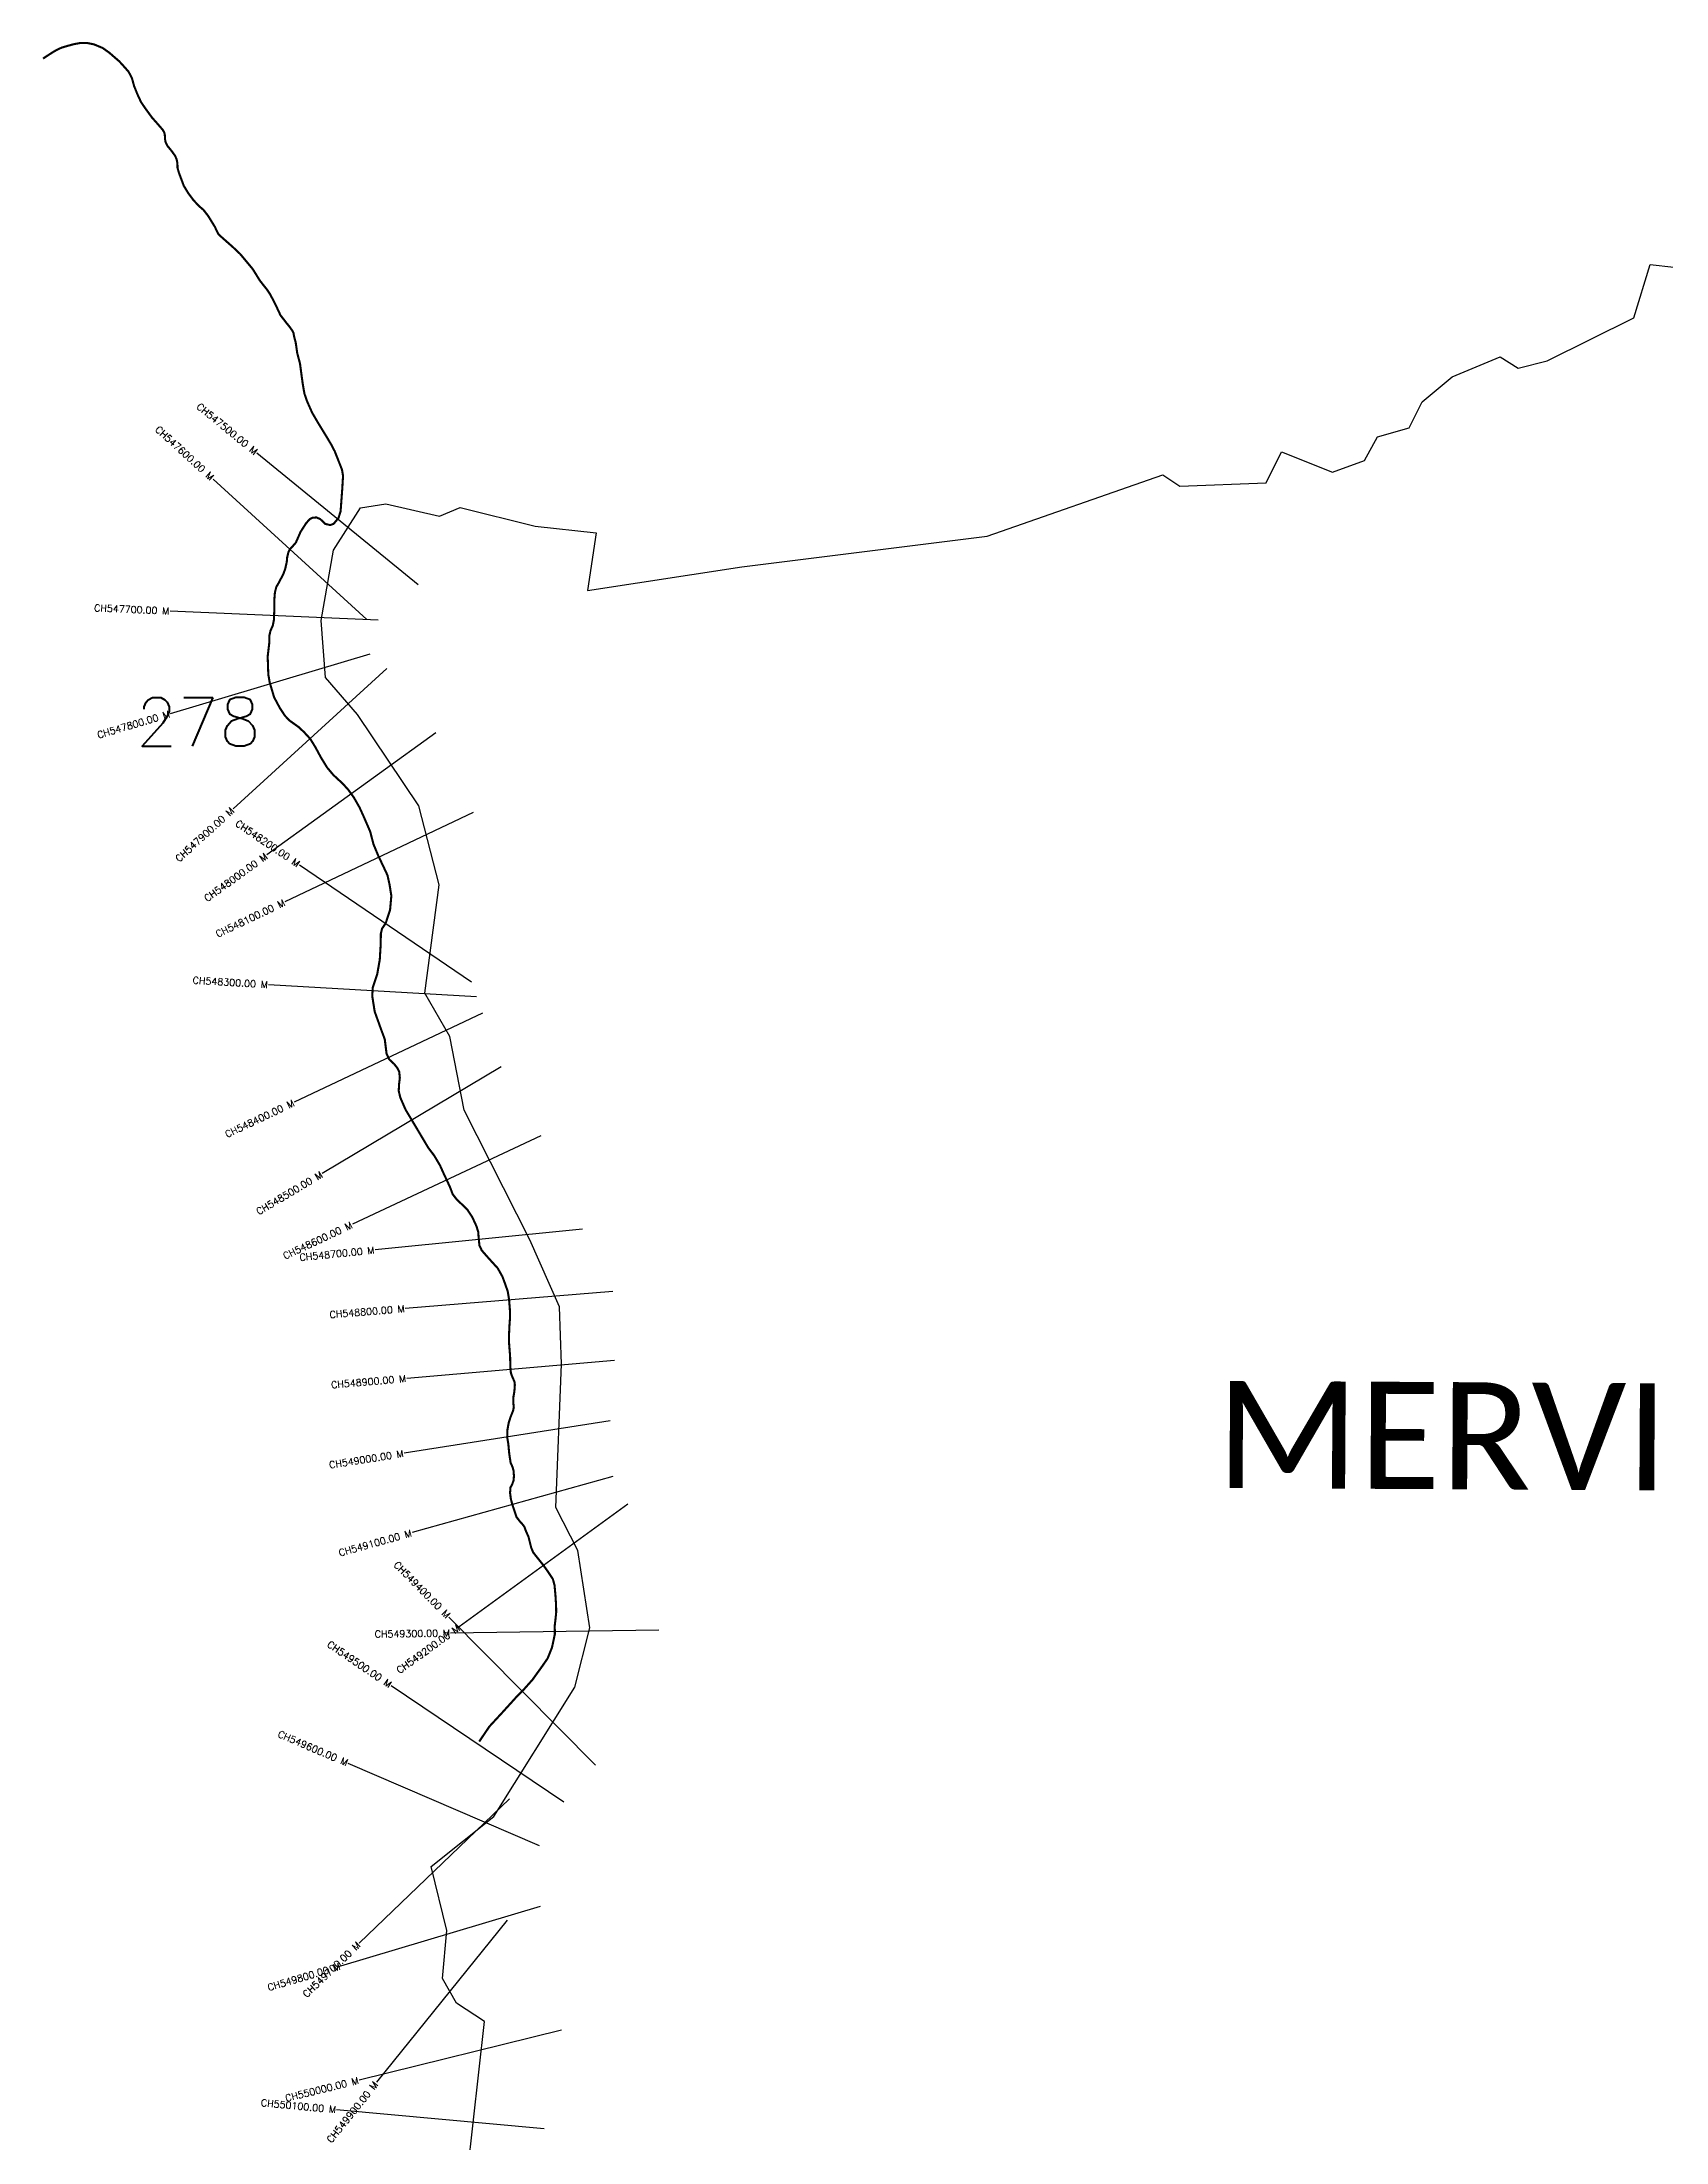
# Model space of a CAD drawing. Header units: metres. Extents: x 317826 to 322004, y 1856855 to 1863637.
# Drawn here: x 317826 to 320165, y 1860085 to 1863110 of the extents above; entities that cross this region are included whole.
import ezdxf
from ezdxf.enums import TextEntityAlignment as Align

# ---------------------------------------------------------------- set-up
doc = ezdxf.new("R2010")
doc.units = ezdxf.units.M
for name, color, linetype in [('CS', 134, 'Continuous'), ('CSMark', 6, 'Continuous'), ('NATURALLY PROTECTED', 3, 'Continuous'), ('village', 3, 'Continuous'), ('VILLAGE NAME', 250, 'Continuous')]:
    doc.layers.add(name, color=color, linetype=linetype)
doc.styles.get("Standard").update_dxf_attribs({"font": 'simplex.shx'})

msp = doc.modelspace()

# ---------------------------------------------------------------- linework, layer by layer
at = {"layer": 'CS'}
for p, q in [((318367.9, 1862328), (318135.6, 1862517.8)), ((318294, 1862278.3), (318072.4, 1862480.5)), ((318310.2, 1862277.4), (318010.5, 1862290.3)), ((318298.4, 1862228.1), (318010.9, 1862142.5)), ((318322.9, 1862207.6), (318101.3, 1862005.4)), ((318393.1, 1862114.8), (318149.9, 1861939.1)), ((318446.9, 1862000.1), (318175.9, 1861871.4)), ((318444.8, 1861755.9), (318196.7, 1861924.5)), ((318451.9, 1861734.5), (318152.4, 1861752.1)), ((318460.5, 1861711.2), (318189.4, 1861582.7)), ((318487.5, 1861633.8), (318229.8, 1861480.2)), ((318544.6, 1861534.5), (318273.1, 1861407)), ((318604.4, 1861399.8), (318305.9, 1861370)), ((318648.3, 1861309.9), (318349.3, 1861285.6)), ((318650.4, 1861210.9), (318351.5, 1861185)), ((318644.2, 1861123.9), (318347.8, 1861077.2)), ((318648, 1861043.5), (318359.1, 1860962.8)), ((318669.6, 1861003.7), (318426.9, 1860827.3)), ((318623.1, 1860627.8), (318412.2, 1860841.2)), ((318714.6, 1860822.4), (318414.6, 1860818.1)), ((318577.6, 1860574.4), (318329, 1860742.2)), ((318542.7, 1860511.7), (318267.1, 1860630.3)), ((318499.4, 1860579.3), (318282.9, 1860371.6)), ((318543.6, 1860424.1), (318256.1, 1860338.4)), ((318495.8, 1860404.7), (318307.7, 1860171)), ((318574.1, 1860246), (318282.8, 1860174)), ((318549.1, 1860103.7), (318250.4, 1860131.5))]:
    msp.add_line(p, q, dxfattribs=at)
at = {"layer": 'NATURALLY PROTECTED', "const_width": 3, "flags": 128}
msp.add_lwpolyline([(317827.6, 1863086.2), (317830.9, 1863088.4), (317843, 1863096.2), (317849.5, 1863099.8), (317854.9, 1863102.1), (317862.3, 1863104.3), (317871.5, 1863106.8), (317880.9, 1863108.6), (317891.5, 1863108.6), (317900.9, 1863106.7), (317913.6, 1863101.4), (317923.5, 1863094.3), (317929.3, 1863089.2), (317937.4, 1863082.2), (317942.8, 1863076.3), (317950.7, 1863067.4), (317955.6, 1863058.1), (317958.8, 1863046.5), (317963.6, 1863034.6), (317968.7, 1863023.6), (317974.5, 1863015), (317984.3, 1863001.5), (317992.7, 1862992), (317999.8, 1862983.8), (318002.2, 1862979.7), (318003, 1862976.2), (318003.2, 1862970.6), (318004.1, 1862965.9), (318006.6, 1862960.6), (318012.3, 1862953.7), (318017.5, 1862946.6), (318019.8, 1862941.6), (318021.1, 1862935.9), (318021.3, 1862928.8), (318023.1, 1862922.2), (318030.3, 1862902.9), (318037, 1862891.9), (318044.4, 1862882), (318053, 1862873), (318058.5, 1862868.4), (318065.4, 1862859.5), (318075, 1862843.9), (318080.2, 1862833.1), (318086.3, 1862827.6), (318100.5, 1862815.1), (318111.7, 1862804.5), (318121.6, 1862792.6), (318129.5, 1862783.1), (318139.8, 1862766.5), (318145.5, 1862759.2), (318150.1, 1862753.5), (318155, 1862746.1), (318163.4, 1862729.6), (318169.6, 1862716.3), (318174.2, 1862710.5), (318178.4, 1862705), (318182.5, 1862700), (318186.2, 1862694.8), (318188.3, 1862690.7), (318189.2, 1862685.7), (318191.4, 1862677.4), (318193.7, 1862661.6), (318197.6, 1862647.1), (318199, 1862636.6), (318201.5, 1862618.1), (318204, 1862603.6), (318207.8, 1862592.6), (318215.2, 1862575.9), (318224, 1862560.9), (318236.1, 1862541.1), (318243.1, 1862529.4), (318247.7, 1862520.4), (318252.2, 1862509), (318258.1, 1862494.1), (318259.6, 1862484.9), (318258.5, 1862466.4), (318256.1, 1862433.9), (318253.1, 1862424.5), (318246, 1862415.9), (318241.1, 1862414.2), (318234, 1862415.9), (318226.8, 1862422.8), (318221.3, 1862425.2), (318215.8, 1862424.8), (318211.8, 1862422.9), (318206.5, 1862416.9), (318198.5, 1862404.5), (318191.7, 1862389), (318187.2, 1862383.8), (318182.8, 1862378.9), (318180.8, 1862374.6), (318179.2, 1862367.7), (318178.6, 1862361.1), (318176.4, 1862351.3), (318173.7, 1862343.8), (318167.2, 1862331.3), (318163.5, 1862325), (318161.5, 1862317), (318160.5, 1862304.4), (318160.6, 1862290.5), (318160, 1862277.1), (318158.3, 1862268.9), (318155.2, 1862262.2), (318153.6, 1862255.2), (318153.3, 1862243.7), (318151.1, 1862224.8), (318151.5, 1862213.4), (318152, 1862199.1), (318154, 1862187.6), (318160.3, 1862166.3), (318168.7, 1862150.5), (318176, 1862139.5), (318182.6, 1862132.6), (318196, 1862123), (318203.6, 1862115.8), (318212.5, 1862106.1), (318219.7, 1862094.4), (318227.8, 1862079.4), (318236.7, 1862064.9), (318245.7, 1862054.2), (318259.4, 1862041.5), (318267.3, 1862032.7), (318274.8, 1862022.4), (318283.3, 1862007.6), (318289.6, 1861993.7), (318298.7, 1861972.7), (318303.4, 1861954.6), (318310.2, 1861938.2), (318318.7, 1861920.3), (318323.6, 1861909.8), (318326.6, 1861896.3), (318329.2, 1861880), (318327.3, 1861859.6), (318321, 1861840.5), (318315.8, 1861832.9), (318314.1, 1861825.8), (318313.8, 1861809.3), (318312.5, 1861788.1), (318308.8, 1861767.1), (318302.4, 1861747.9), (318301.7, 1861735.6), (318305.2, 1861713.3), (318314.2, 1861688.3), (318319.7, 1861673.5), (318322.3, 1861652.6), (318326.2, 1861644.4), (318333.4, 1861637.7), (318338, 1861631.8), (318340.5, 1861626.9), (318341.4, 1861617.9), (318340.3, 1861608.7), (318339.8, 1861599), (318342.1, 1861589.5), (318349.6, 1861572.2), (318365.3, 1861545.9), (318372.9, 1861533.1), (318382.3, 1861517.3), (318390.9, 1861505.9), (318399.2, 1861491.9), (318404.6, 1861479.9), (318413.5, 1861460.9), (318417.6, 1861450.1), (318423.7, 1861442.3), (318433, 1861433.6), (318438.6, 1861428.1), (318445.7, 1861417.3), (318451.7, 1861404.3), (318454.3, 1861396), (318455, 1861386.2), (318456.1, 1861376.2), (318459.4, 1861369.3), (318467.7, 1861359.8), (318482.4, 1861343.6), (318489.1, 1861331.7), (318492.9, 1861321.4), (318496.8, 1861310.3), (318498.6, 1861299.5), (318499.8, 1861285.1), (318500.2, 1861273.8), (318499.3, 1861261.7), (318498.5, 1861244.6), (318498.8, 1861234.2), (318500.2, 1861217), (318500.5, 1861202.5), (318501.3, 1861193.1), (318502.5, 1861189.3), (318504.6, 1861184.5), (318506.6, 1861179.7), (318507, 1861175.8), (318506.7, 1861170), (318506.2, 1861165.3), (318505.1, 1861159), (318504.7, 1861154.3), (318504.9, 1861149.2), (318505.5, 1861143.6), (318504.5, 1861138.5), (318500.6, 1861128.7), (318498.2, 1861121), (318496.4, 1861111.3), (318496, 1861100.7), (318497.7, 1861089.8), (318499, 1861076), (318501, 1861063.2), (318503.9, 1861056.9), (318505.2, 1861051.8), (318505.7, 1861044.5), (318505.3, 1861038.4), (318503.3, 1861032.6), (318500.8, 1861028), (318500.1, 1861020.2), (318501.4, 1861010.7), (318504.2, 1861000.7), (318509.4, 1860985.3), (318513.7, 1860979.6), (318518.9, 1860973.8), (318521, 1860970.6), (318522.4, 1860966.4), (318526.7, 1860956.7), (318530.6, 1860941), (318533.5, 1860934.2), (318538.7, 1860927.6), (318547.6, 1860916.5), (318553.8, 1860907.9), (318561.8, 1860895.8), (318564.2, 1860886.9), (318565.5, 1860872.7), (318566.4, 1860857.9), (318566.6, 1860848.2), (318565.6, 1860838.3), (318564.5, 1860829.1), (318564.6, 1860816.4), (318560.5, 1860797.2), (318554.2, 1860781.6), (318545.9, 1860769.6), (318532.5, 1860751), (318519.1, 1860735.9), (318510.6, 1860727.5), (318489.4, 1860704.1), (318470.3, 1860683.4), (318455.7, 1860661.8)], dxfattribs=at)
at = {"layer": 'village', "color": 6}
msp.add_polyline3d([(318438.8, 1860039.7, 0), (318463.5, 1860258.7, 0), (318423.2, 1860285.2, 0), (318402.8, 1860320.6, 0), (318409, 1860389.7, 0), (318386.6, 1860481.9, 0), (318476.7, 1860553.8, 0), (318593.3, 1860740.4, 0), (318615.2, 1860825.8, 0), (318597.6, 1860937.1, 0), (318566.2, 1860998.8, 0), (318574.1, 1861205.4, 0), (318571.1, 1861288, 0), (318528.6, 1861384.7, 0), (318434.1, 1861571.5, 0), (318413.5, 1861677.6, 0), (318377.6, 1861739.8, 0), (318398.1, 1861895.8, 0), (318368.6, 1862009.9, 0), (318280.5, 1862141.1, 0), (318234.5, 1862194.7, 0), (318228, 1862276.9, 0), (318246, 1862378, 0), (318284.6, 1862439.2, 0), (318321.2, 1862444.9, 0), (318398.4, 1862426.8, 0), (318428.1, 1862439.4, 0), (318536.5, 1862412.7, 0), (318624, 1862402.9, 0), (318611.8, 1862319.8, 0), (318833.7, 1862353.9, 0), (319187.3, 1862398.3, 0), (319439.9, 1862486.8, 0), (319464.6, 1862470, 0), (319588.7, 1862474.9, 0), (319611.1, 1862519.8, 0), (319684.3, 1862490.5, 0), (319730.6, 1862507.3, 0), (319749.4, 1862541.4, 0), (319794.8, 1862554.2, 0), (319813.4, 1862591.6, 0), (319856.6, 1862627.7, 0), (319925.8, 1862656.6, 0), (319951.7, 1862640.2, 0), (319993.5, 1862650.6, 0), (320118.3, 1862712.6, 0), (320141.9, 1862789.7, 0), (320175.9, 1862785.7, 0)], dxfattribs=at)

# ---------------------------------------------------------------- texts
at = {"insert": (317961.2, 1862165.6), "char_height": 70, "attachment_point": 1}
msp.add_mtext_dynamic_manual_height_columns('278', width=95.172, gutter_width=1, heights=[0], dxfattribs=at)
at = {"layer": 'CSMark'}
for s, rotation, p in [('CH547500.00 M', 320.7494, (318134.8, 1862518.4)), ('CH547600.00 M', 317.6288, (318071.6, 1862481.2)), ('CH547700.00 M', 357.5342, (318009.5, 1862290.3)), ('CH547800.00 M', 16.5648, (318009.9, 1862142.3)), ('CH547900.00 M', 42.373, (318100.5, 1862004.8)), ('CH548200.00 M', 325.8016, (318195.9, 1861925.1)), ('CH548000.00 M', 35.8512, (318149.1, 1861938.5)), ('CH548100.00 M', 25.4167, (318175, 1861870.9)), ('CH548300.00 M', 356.6328, (318151.4, 1861752.2)), ('CH548400.00 M', 25.3557, (318188.5, 1861582.3)), ('CH548500.00 M', 30.7908, (318229, 1861479.7)), ('CH548600.00 M', 25.1469, (318272.2, 1861406.6)), ('CH548700.00 M', 5.7109, (318304.9, 1861369.9)), ('CH548800.00 M', 4.6563, (318348.3, 1861285.5)), ('CH548900.00 M', 4.9446, (318350.5, 1861184.9)), ('CH549000.00 M', 8.9707, (318346.8, 1861077)), ('CH549100.00 M', 15.61, (318358.1, 1860962.5)), ('CH549400.00 M', 314.6762, (318411.5, 1860841.9)), ('CH549200.00 M', 36.0046, (318426.1, 1860826.8)), ('CH549500.00 M', 325.9712, (318328.2, 1860742.8)), ('CH549300.00 M', 0.8095, (318413.6, 1860818.1)), ('CH549600.00 M', 336.7167, (318266.2, 1860630.7)), ('CH549700.00 M', 43.8145, (318282.2, 1860370.9)), ('CH549800.00 M', 16.5894, (318255.2, 1860338.1)), ('CH550000.00 M', 13.8824, (318281.8, 1860173.8)), ('CH549900.00 M', 51.1728, (318307.1, 1860170.2)), ('CH550100.00 M', 354.6731, (318249.4, 1860131.6))]:
    msp.add_text(s, height=10, rotation=rotation, dxfattribs=at).set_placement(p, align=Align.MIDDLE_RIGHT)
at = {"layer": 'VILLAGE NAME', "insert": (319517.4, 1861181.5), "char_height": 154.336, "attachment_point": 1, "rotation": 359.6762}
msp.add_mtext_dynamic_manual_height_columns('{\\fCalibri|b0|i0|c0|p34;MERVI}', width=1012.468, gutter_width=771.7, heights=[0], dxfattribs=at)

doc.saveas('drawing.dxf')
